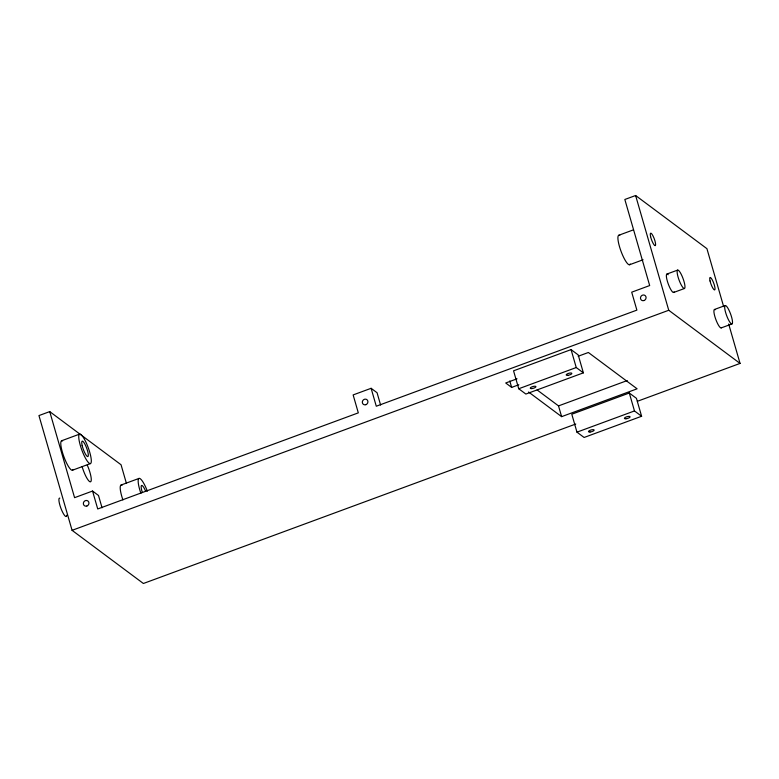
<?xml version="1.0" encoding="UTF-8"?>
<svg xmlns="http://www.w3.org/2000/svg" width="779" height="779" viewBox="0 0 779 779"><rect width="100%" height="100%" fill="white"/><g stroke="black" fill="none" stroke-linecap="round" stroke-linejoin="round"><path stroke-width="1.17" d="M126.412 483.36L121.047 464.751L49.729 411.604L38.95 415.577L72.077 530.333L143.385 583.49L575.769 424.019M723.652 306.624L706.923 248.667L635.615 195.51L624.836 199.482L649.676 285.552L631.701 292.183L636.881 310.12L376.286 406.229L371.116 388.302L353.14 394.924L358.311 412.86L97.726 508.969L92.545 491.043L74.58 497.674L49.729 411.604M61.658 440.739L79.624 434.107M618.779 235.258L633.385 229.873M72.466 470.214L90.442 463.583A15.697 3.408 69.8 0 0 85.135 440.563A15.697 3.408 69.8 0 0 79.526 442.404A15.697 3.408 69.8 0 0 90.442 463.583M629.598 264.733L643.074 259.758M666.892 274.052L677.681 270.079M121.076 485.035L139.052 478.403A15.697 3.408 69.8 0 1 147.358 491.159M673.65 292.476L684.439 288.503A9.815 2.133 69.8 0 0 681.119 274.111A9.815 2.133 69.8 0 0 677.613 275.26A9.815 2.133 69.8 0 0 684.439 288.503M72.077 530.333L668.742 310.266L740.05 363.423L637.378 401.292M571.065 349.605L513.556 370.814L518.736 388.75L525.864 394.057L583.374 372.849L578.203 354.922L571.065 349.605L576.246 367.532L583.374 372.849M517.032 378.808L505.707 382.986L511.647 387.406L518.833 384.758M578.184 356.246L588.369 352.488L637.105 388.809L561.62 416.648L528.561 392.012M714.431 309.487L725.22 305.514M518.736 388.75L576.246 367.532M721.188 327.91L731.978 323.937A9.815 2.133 69.8 0 0 728.657 309.545A9.815 2.133 69.8 0 0 725.152 310.694A9.815 2.133 69.8 0 0 731.978 323.937M537.12 389.948L558.514 405.898L627.241 380.551M629.305 393.015L571.796 414.224L576.966 432.16L584.104 437.467L641.614 416.259L636.433 398.332L629.305 393.015L634.476 410.942L641.614 416.259M576.966 432.16L634.476 410.942M371.116 388.302L377.055 392.723L380.61 405.051M92.545 491.043L98.495 495.473L102.049 507.801M728.677 324.015L740.05 363.423M635.615 195.51L668.742 310.266M558.514 405.898L561.62 416.648M509.787 380.96L511.647 387.406M674.117 291.823A9.815 2.133 69.8 0 1 667.992 283.205A9.815 2.133 69.8 0 1 668.178 274.753M721.471 327.696A9.815 2.133 69.8 0 1 715.531 318.64A9.815 2.133 69.8 0 1 715.229 309.74M87.248 465.063A12.951 2.814 69.8 0 1 90.539 481.812A12.951 2.814 69.8 0 1 82.155 466.728M122.916 499.914A15.697 3.408 69.8 0 1 122.06 485.239M73.109 469.484A15.697 3.408 69.8 0 1 63.82 456.543A15.697 3.408 69.8 0 1 62.632 440.943M142.333 492.484A8.238 1.792 69.8 0 1 141.622 485.405A8.238 1.792 69.8 0 1 145.692 491.383M140.882 493.282A15.697 3.408 69.8 0 1 139.052 478.403M630.23 264.003A15.697 3.408 69.8 0 1 620.951 251.052A15.697 3.408 69.8 0 1 619.763 235.453M66.478 516.302A9.815 2.133 69.8 0 1 60.801 507.976A9.815 2.133 69.8 0 1 59.808 498.112M66.751 515.221A9.815 2.133 69.8 0 1 66.663 515.864M650.601 236.65A6.67 1.451 69.8 0 0 655.246 245.648A6.67 1.451 69.8 0 0 652.987 235.862A6.67 1.451 69.8 0 0 650.601 236.65M710.029 280.946A6.67 1.451 69.8 0 0 714.664 289.944A6.67 1.451 69.8 0 0 712.415 280.158A6.67 1.451 69.8 0 0 710.029 280.946M625.985 418.751A2.941 0.906 -16.1 0 0 630.094 416.794A2.941 0.906 -16.1 0 0 625.703 417.193A2.941 0.906 -16.1 0 0 625.985 418.751M590.044 432.014A2.941 0.906 -16.1 0 0 594.153 430.047A2.941 0.906 -16.1 0 0 589.761 430.456A2.941 0.906 -16.1 0 0 590.044 432.014M567.764 375.332A2.912 0.896 -16.1 0 0 571.835 373.384A2.912 0.896 -16.1 0 0 567.482 373.793A2.912 0.896 -16.1 0 0 567.764 375.332M531.804 388.594A2.941 0.906 -16.1 0 0 535.913 386.637A2.941 0.906 -16.1 0 0 531.521 387.046A2.941 0.906 -16.1 0 0 531.804 388.594M86.927 506.009A2.941 2.726 -53.3 0 0 88.095 501.111A2.941 2.726 -53.3 0 0 83.431 502.835A2.941 2.726 -53.3 0 0 86.927 506.009M365.896 404.681A2.941 2.726 -53.3 0 0 367.065 399.783A2.941 2.726 -53.3 0 0 362.401 401.506A2.941 2.726 -53.3 0 0 365.896 404.681M644.058 300.528A2.941 2.726 -53.3 0 0 645.226 295.631A2.941 2.726 -53.3 0 0 640.552 297.354A2.941 2.726 -53.3 0 0 644.058 300.528M82.136 445.461A8.238 1.792 69.8 0 0 87.871 456.591A8.238 1.792 69.8 0 0 85.086 444.497A8.238 1.792 69.8 0 0 82.136 445.461"/></g></svg>
